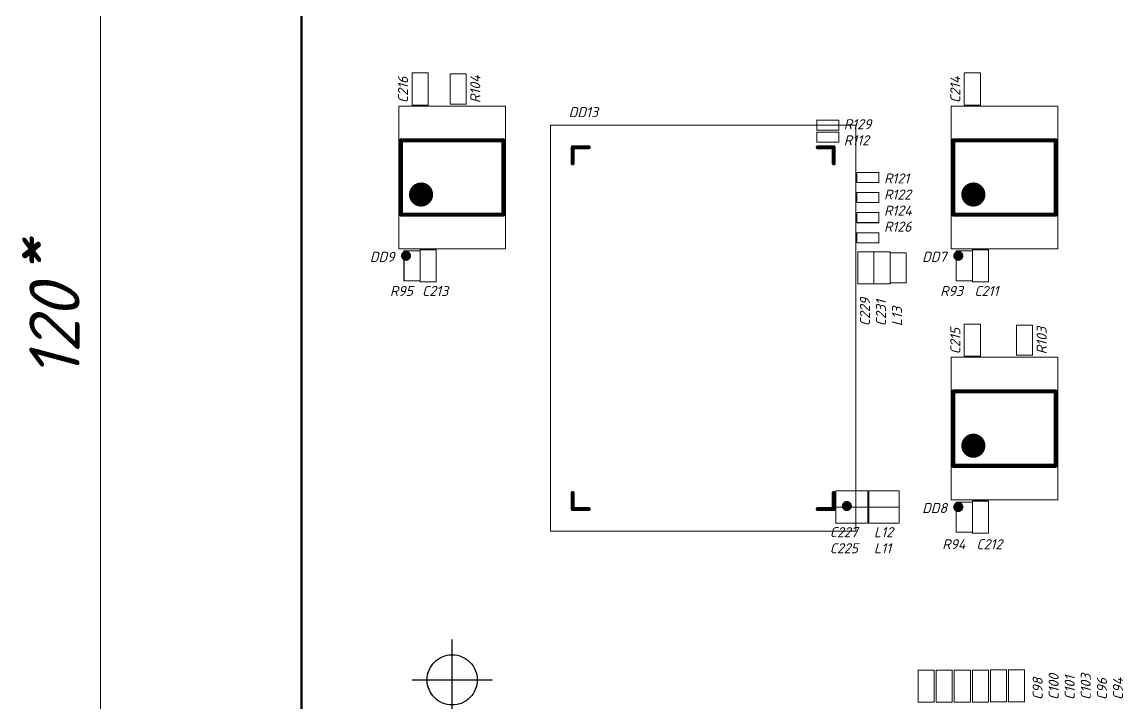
# Model space of a CAD drawing. Header units: millimetres. Extents: x 0 to 594, y 0 to 420.
# Drawn here: x 61.1 to 115.9, y 251.4 to 285.2 of the extents above; entities that cross this region are included whole.
import ezdxf

# ---------------------------------------------------------------- set-up
doc = ezdxf.new("R2010")
doc.units = ezdxf.units.MM
doc.header["$LTSCALE"] = 0.5
doc.linetypes.add('осевая', pattern=[50.8, 31.75, -6.35, 6.35, -6.35])
for name, color, linetype in [('KeepOutLayer', 6, 'Continuous'), ('Mechanical15', 82, 'Continuous'), ('TopOverlay', 2, 'Continuous')]:
    doc.layers.add(name, color=color, linetype=linetype)
doc.styles.add('2.5', font='isocpeui.ttf', dxfattribs={"height": 2.5})
doc.styles.get("Standard").update_dxf_attribs({"font": 'isocpeui.ttf', "height": 2.5})

msp = doc.modelspace()

# ---------------------------------------------------------------- linework, layer by layer
at = {"lineweight": 13}
msp.add_line((64.988, 210), (64.988, 325), dxfattribs=at)
at = {"linetype": 'осевая', "ltscale": 100}
for p, q in [((82.5, 250.5), (82.5, 254.5)), ((80.5, 252.5), (84.5, 252.5))]:
    msp.add_line(p, q, dxfattribs=at)
msp.add_circle((82.5, 252.5), 1.25, dxfattribs=at)
at = {"layer": 'KeepOutLayer', "linetype": 'Continuous', "lineweight": 50}
msp.add_line((75, 210), (75, 330), dxfattribs=at)
at = {"layer": 'Mechanical15', "linetype": 'Continuous', "lineweight": 25, "const_width": 0.05}
for points in [[(80.5, 281.1), (80.5, 282.7)], [(80.5, 282.7), (81.3, 282.7)], [(81.3, 281.1), (81.3, 282.7)], [(82.4, 282.65), (83.2, 282.65)], [(82.4, 281.15), (82.4, 282.65)], [(83.2, 281.15), (83.2, 282.65)], [(108, 281.1), (108, 282.7)], [(108, 282.7), (108.8, 282.7)], [(108.8, 281.1), (108.8, 282.7)], [(79.85, 273.95), (79.85, 281.05)], [(79.85, 281.05), (85.15, 281.05)], [(80.5, 281.1), (81.3, 281.1)], [(82.4, 281.15), (83.2, 281.15)], [(85.15, 273.95), (85.15, 281.05)], [(107.35, 273.95), (107.35, 281.05)], [(107.35, 281.05), (112.65, 281.05)], [(108, 281.1), (108.8, 281.1)], [(112.65, 273.95), (112.65, 281.05)], [(100.65, 279.85), (100.65, 280.35)], [(100.65, 280.35), (101.75, 280.35)], [(101.75, 279.85), (101.75, 280.35)], [(87.4, 259.9), (87.4, 280.1)], [(87.4, 280.1), (102.6, 280.1)], [(100.65, 279.85), (101.75, 279.85)], [(100.65, 279.25), (100.65, 279.75)], [(100.65, 279.75), (101.75, 279.75)], [(101.75, 279.25), (101.75, 279.75)], [(102.6, 259.9), (102.6, 280.1)], [(100.65, 279.25), (101.75, 279.25)], [(102.65, 277.25), (102.65, 277.75)], [(102.65, 277.75), (103.75, 277.75)], [(103.75, 277.25), (103.75, 277.75)], [(102.65, 277.25), (103.75, 277.25)], [(102.65, 276.25), (102.65, 276.75)], [(102.65, 276.75), (103.75, 276.75)], [(103.75, 276.25), (103.75, 276.75)], [(102.65, 276.25), (103.75, 276.25)], [(102.65, 275.25), (102.65, 275.75)], [(102.65, 275.75), (103.75, 275.75)], [(103.75, 275.25), (103.75, 275.75)], [(102.65, 275.25), (103.75, 275.25)], [(102.65, 274.25), (102.65, 274.75)], [(102.65, 274.75), (103.75, 274.75)], [(103.75, 274.25), (103.75, 274.75)], [(102.65, 274.25), (103.75, 274.25)], [(79.85, 273.95), (85.15, 273.95)], [(80.1, 273.85), (80.9, 273.85)], [(80.1, 272.35), (80.1, 273.85)], [(80.9, 272.3), (80.9, 273.9)], [(80.9, 273.9), (81.7, 273.9)], [(80.9, 272.35), (80.9, 273.85)], [(81.7, 272.3), (81.7, 273.9)], [(102.7, 272.2), (102.7, 273.8)], [(102.7, 273.8), (103.5, 273.8)], [(103.5, 272.2), (103.5, 273.8)], [(103.5, 273.8), (104.3, 273.8)], [(103.5, 272.2), (103.5, 273.8)], [(104.3, 272.2), (104.3, 273.8)], [(104.3, 273.75), (105.1, 273.75)], [(104.3, 272.25), (104.3, 273.75)], [(105.1, 272.25), (105.1, 273.75)], [(107.35, 273.95), (112.65, 273.95)], [(107.6, 273.85), (108.4, 273.85)], [(107.6, 272.35), (107.6, 273.85)], [(108.4, 272.3), (108.4, 273.9)], [(108.4, 273.9), (109.2, 273.9)], [(108.4, 272.35), (108.4, 273.85)], [(109.2, 272.3), (109.2, 273.9)], [(80.1, 272.35), (80.9, 272.35)], [(80.9, 272.3), (81.7, 272.3)], [(102.7, 272.2), (103.5, 272.2)], [(103.5, 272.2), (104.3, 272.2)], [(104.3, 272.25), (105.1, 272.25)], [(107.6, 272.35), (108.4, 272.35)], [(108.4, 272.3), (109.2, 272.3)], [(108, 268.6), (108, 270.2)], [(108, 270.2), (108.8, 270.2)], [(108.8, 268.6), (108.8, 270.2)], [(110.6, 270.15), (111.4, 270.15)], [(110.6, 268.65), (110.6, 270.15)], [(111.4, 268.65), (111.4, 270.15)], [(108, 268.6), (108.8, 268.6)], [(110.6, 268.65), (111.4, 268.65)], [(107.35, 261.45), (107.35, 268.55)], [(107.35, 268.55), (112.65, 268.55)], [(112.65, 261.45), (112.65, 268.55)], [(101.6, 261.9), (103.2, 261.9)], [(101.6, 261.1), (101.6, 261.9)], [(103.2, 261.1), (103.2, 261.9)], [(103.25, 261.1), (103.25, 261.9)], [(103.25, 261.9), (104.75, 261.9)], [(104.75, 261.1), (104.75, 261.9)], [(101.6, 261.1), (103.2, 261.1)], [(101.6, 261.1), (103.2, 261.1)], [(101.6, 260.3), (101.6, 261.1)], [(103.2, 260.3), (103.2, 261.1)], [(103.25, 261.1), (104.75, 261.1)], [(103.25, 260.3), (103.25, 261.1)], [(103.25, 261.1), (104.75, 261.1)], [(104.75, 260.3), (104.75, 261.1)], [(107.35, 261.45), (112.65, 261.45)], [(107.6, 261.35), (108.4, 261.35)], [(107.6, 259.85), (107.6, 261.35)], [(108.4, 259.8), (108.4, 261.4)], [(108.4, 261.4), (109.2, 261.4)], [(108.4, 259.85), (108.4, 261.35)], [(109.2, 259.8), (109.2, 261.4)], [(87.4, 259.9), (102.6, 259.9)], [(101.6, 260.3), (103.2, 260.3)], [(103.25, 260.3), (104.75, 260.3)], [(107.6, 259.85), (108.4, 259.85)], [(108.4, 259.8), (109.2, 259.8)], [(105.7, 251.39), (105.7, 252.99)], [(105.7, 252.99), (106.5, 252.99)], [(106.5, 251.39), (106.5, 252.99)], [(106.6, 251.39), (106.6, 252.99)], [(106.6, 252.99), (107.4, 252.99)], [(107.4, 251.39), (107.4, 252.99)], [(107.5, 251.39), (107.5, 252.99)], [(107.5, 252.99), (108.3, 252.99)], [(108.3, 251.39), (108.3, 252.99)], [(108.4, 251.39), (108.4, 252.99)], [(108.4, 252.99), (109.2, 252.99)], [(109.2, 251.39), (109.2, 252.99)], [(109.3, 251.4), (109.3, 253)], [(109.3, 253), (110.1, 253)], [(110.1, 251.4), (110.1, 253)], [(110.2, 251.4), (110.2, 253)], [(110.2, 253), (111, 253)], [(111, 251.4), (111, 253)], [(105.7, 251.39), (106.5, 251.39)], [(106.6, 251.39), (107.4, 251.39)], [(107.5, 251.39), (108.3, 251.39)], [(108.4, 251.39), (109.2, 251.39)], [(109.3, 251.4), (110.1, 251.4)], [(110.2, 251.4), (111, 251.4)]]:
    msp.add_lwpolyline(points, dxfattribs=at)
at = {"layer": 'Mechanical15', "linetype": 'Continuous', "lineweight": 25, "const_width": 0.025}
for points in [[(80.5, 282.688, 1), (80.5, 282.712, 1)], [(80.5, 282.688, 1), (80.5, 282.712, 1)], [(81.3, 282.688, 1), (81.3, 282.712, 1)], [(81.3, 282.688, 1), (81.3, 282.712, 1)], [(82.4, 282.637, 1), (82.4, 282.662, 1)], [(82.4, 282.637, 1), (82.4, 282.662, 1)], [(83.2, 282.637, 1), (83.2, 282.662, 1)], [(83.2, 282.637, 1), (83.2, 282.662, 1)], [(108, 282.688, 1), (108, 282.712, 1)], [(108, 282.688, 1), (108, 282.712, 1)], [(108.8, 282.688, 1), (108.8, 282.712, 1)], [(108.8, 282.688, 1), (108.8, 282.712, 1)], [(79.85, 281.037, 1), (79.85, 281.062, 1)], [(79.85, 281.037, 1), (79.85, 281.062, 1)], [(80.5, 281.088, 1), (80.5, 281.112, 1)], [(80.5, 281.088, 1), (80.5, 281.112, 1)], [(81.3, 281.088, 1), (81.3, 281.112, 1)], [(81.3, 281.088, 1), (81.3, 281.112, 1)], [(82.4, 281.137, 1), (82.4, 281.162, 1)], [(82.4, 281.137, 1), (82.4, 281.162, 1)], [(83.2, 281.137, 1), (83.2, 281.162, 1)], [(83.2, 281.137, 1), (83.2, 281.162, 1)], [(85.15, 281.037, 1), (85.15, 281.062, 1)], [(85.15, 281.037, 1), (85.15, 281.062, 1)], [(107.35, 281.037, 1), (107.35, 281.062, 1)], [(107.35, 281.037, 1), (107.35, 281.062, 1)], [(108, 281.088, 1), (108, 281.112, 1)], [(108, 281.088, 1), (108, 281.112, 1)], [(108.8, 281.088, 1), (108.8, 281.112, 1)], [(108.8, 281.088, 1), (108.8, 281.112, 1)], [(112.65, 281.037, 1), (112.65, 281.062, 1)], [(112.65, 281.037, 1), (112.65, 281.062, 1)], [(100.638, 280.35, 1), (100.662, 280.35, 1)], [(100.638, 280.35, 1), (100.662, 280.35, 1)], [(101.738, 280.35, 1), (101.762, 280.35, 1)], [(101.738, 280.35, 1), (101.762, 280.35, 1)], [(87.412, 280.1, 1), (87.388, 280.1, 1)], [(87.412, 280.1, 1), (87.388, 280.1, 1)], [(100.638, 279.85, 1), (100.662, 279.85, 1)], [(100.638, 279.85, 1), (100.662, 279.85, 1)], [(100.638, 279.75, 1), (100.662, 279.75, 1)], [(100.638, 279.75, 1), (100.662, 279.75, 1)], [(101.738, 279.85, 1), (101.762, 279.85, 1)], [(101.738, 279.85, 1), (101.762, 279.85, 1)], [(101.738, 279.75, 1), (101.762, 279.75, 1)], [(101.738, 279.75, 1), (101.762, 279.75, 1)], [(102.613, 280.1, 1), (102.588, 280.1, 1)], [(102.613, 280.1, 1), (102.588, 280.1, 1)], [(100.638, 279.25, 1), (100.662, 279.25, 1)], [(100.638, 279.25, 1), (100.662, 279.25, 1)], [(101.738, 279.25, 1), (101.762, 279.25, 1)], [(101.738, 279.25, 1), (101.762, 279.25, 1)], [(102.637, 277.75, 1), (102.662, 277.75, 1)], [(102.637, 277.75, 1), (102.662, 277.75, 1)], [(103.737, 277.75, 1), (103.762, 277.75, 1)], [(103.737, 277.75, 1), (103.762, 277.75, 1)], [(102.637, 277.25, 1), (102.662, 277.25, 1)], [(102.637, 277.25, 1), (102.662, 277.25, 1)], [(103.737, 277.25, 1), (103.762, 277.25, 1)], [(103.737, 277.25, 1), (103.762, 277.25, 1)], [(102.637, 276.75, 1), (102.662, 276.75, 1)], [(102.637, 276.75, 1), (102.662, 276.75, 1)], [(103.737, 276.75, 1), (103.762, 276.75, 1)], [(103.737, 276.75, 1), (103.762, 276.75, 1)], [(102.637, 276.25, 1), (102.662, 276.25, 1)], [(102.637, 276.25, 1), (102.662, 276.25, 1)], [(102.637, 275.75, 1), (102.662, 275.75, 1)], [(102.637, 275.75, 1), (102.662, 275.75, 1)], [(103.737, 276.25, 1), (103.762, 276.25, 1)], [(103.737, 276.25, 1), (103.762, 276.25, 1)], [(103.737, 275.75, 1), (103.762, 275.75, 1)], [(103.737, 275.75, 1), (103.762, 275.75, 1)], [(102.637, 275.25, 1), (102.662, 275.25, 1)], [(102.637, 275.25, 1), (102.662, 275.25, 1)], [(103.737, 275.25, 1), (103.762, 275.25, 1)], [(103.737, 275.25, 1), (103.762, 275.25, 1)], [(102.637, 274.75, 1), (102.662, 274.75, 1)], [(102.637, 274.75, 1), (102.662, 274.75, 1)], [(103.737, 274.75, 1), (103.762, 274.75, 1)], [(103.737, 274.75, 1), (103.762, 274.75, 1)], [(102.637, 274.25, 1), (102.662, 274.25, 1)], [(102.637, 274.25, 1), (102.662, 274.25, 1)], [(103.737, 274.25, 1), (103.762, 274.25, 1)], [(103.737, 274.25, 1), (103.762, 274.25, 1)], [(79.85, 273.937, 1), (79.85, 273.962, 1)], [(79.85, 273.937, 1), (79.85, 273.962, 1)], [(80.1, 273.837, 1), (80.1, 273.862, 1)], [(80.1, 273.837, 1), (80.1, 273.862, 1)], [(80.9, 273.912, 1), (80.9, 273.887, 1)], [(80.9, 273.912, 1), (80.9, 273.887, 1)], [(80.9, 273.837, 1), (80.9, 273.862, 1)], [(80.9, 273.837, 1), (80.9, 273.862, 1)], [(81.7, 273.912, 1), (81.7, 273.887, 1)], [(81.7, 273.912, 1), (81.7, 273.887, 1)], [(85.15, 273.937, 1), (85.15, 273.962, 1)], [(85.15, 273.937, 1), (85.15, 273.962, 1)], [(102.7, 273.787, 1), (102.7, 273.812, 1)], [(102.7, 273.787, 1), (102.7, 273.812, 1)], [(103.5, 273.787, 1), (103.5, 273.812, 1)], [(103.5, 273.787, 1), (103.5, 273.812, 1)], [(103.5, 273.787, 1), (103.5, 273.812, 1)], [(103.5, 273.787, 1), (103.5, 273.812, 1)], [(104.3, 273.787, 1), (104.3, 273.812, 1)], [(104.3, 273.787, 1), (104.3, 273.812, 1)], [(104.3, 273.738, 1), (104.3, 273.762, 1)], [(104.3, 273.738, 1), (104.3, 273.762, 1)], [(105.1, 273.738, 1), (105.1, 273.762, 1)], [(105.1, 273.738, 1), (105.1, 273.762, 1)], [(107.35, 273.937, 1), (107.35, 273.962, 1)], [(107.35, 273.937, 1), (107.35, 273.962, 1)], [(107.6, 273.837, 1), (107.6, 273.862, 1)], [(107.6, 273.837, 1), (107.6, 273.862, 1)], [(108.4, 273.912, 1), (108.4, 273.887, 1)], [(108.4, 273.912, 1), (108.4, 273.887, 1)], [(108.4, 273.837, 1), (108.4, 273.862, 1)], [(108.4, 273.837, 1), (108.4, 273.862, 1)], [(109.2, 273.912, 1), (109.2, 273.887, 1)], [(109.2, 273.912, 1), (109.2, 273.887, 1)], [(112.65, 273.937, 1), (112.65, 273.962, 1)], [(112.65, 273.937, 1), (112.65, 273.962, 1)], [(80.1, 272.337, 1), (80.1, 272.362, 1)], [(80.1, 272.337, 1), (80.1, 272.362, 1)], [(80.9, 272.337, 1), (80.9, 272.362, 1)], [(80.9, 272.337, 1), (80.9, 272.362, 1)], [(80.9, 272.312, 1), (80.9, 272.287, 1)], [(80.9, 272.312, 1), (80.9, 272.287, 1)], [(81.7, 272.312, 1), (81.7, 272.287, 1)], [(81.7, 272.312, 1), (81.7, 272.287, 1)], [(102.7, 272.188, 1), (102.7, 272.212, 1)], [(102.7, 272.188, 1), (102.7, 272.212, 1)], [(103.5, 272.188, 1), (103.5, 272.212, 1)], [(103.5, 272.188, 1), (103.5, 272.212, 1)], [(103.5, 272.188, 1), (103.5, 272.212, 1)], [(103.5, 272.188, 1), (103.5, 272.212, 1)], [(104.3, 272.238, 1), (104.3, 272.262, 1)], [(104.3, 272.238, 1), (104.3, 272.262, 1)], [(104.3, 272.188, 1), (104.3, 272.212, 1)], [(104.3, 272.188, 1), (104.3, 272.212, 1)], [(105.1, 272.238, 1), (105.1, 272.262, 1)], [(105.1, 272.238, 1), (105.1, 272.262, 1)], [(107.6, 272.337, 1), (107.6, 272.362, 1)], [(107.6, 272.337, 1), (107.6, 272.362, 1)], [(108.4, 272.337, 1), (108.4, 272.362, 1)], [(108.4, 272.337, 1), (108.4, 272.362, 1)], [(108.4, 272.312, 1), (108.4, 272.287, 1)], [(108.4, 272.312, 1), (108.4, 272.287, 1)], [(109.2, 272.312, 1), (109.2, 272.287, 1)], [(109.2, 272.312, 1), (109.2, 272.287, 1)], [(108, 270.187, 1), (108, 270.212, 1)], [(108, 270.187, 1), (108, 270.212, 1)], [(108.8, 270.187, 1), (108.8, 270.212, 1)], [(108.8, 270.187, 1), (108.8, 270.212, 1)], [(110.6, 270.137, 1), (110.6, 270.162, 1)], [(110.6, 270.137, 1), (110.6, 270.162, 1)], [(111.4, 270.137, 1), (111.4, 270.162, 1)], [(111.4, 270.137, 1), (111.4, 270.162, 1)], [(108, 268.588, 1), (108, 268.612, 1)], [(108, 268.588, 1), (108, 268.612, 1)], [(108.8, 268.588, 1), (108.8, 268.612, 1)], [(108.8, 268.588, 1), (108.8, 268.612, 1)], [(110.6, 268.637, 1), (110.6, 268.662, 1)], [(110.6, 268.637, 1), (110.6, 268.662, 1)], [(111.4, 268.637, 1), (111.4, 268.662, 1)], [(111.4, 268.637, 1), (111.4, 268.662, 1)], [(107.35, 268.537, 1), (107.35, 268.562, 1)], [(107.35, 268.537, 1), (107.35, 268.562, 1)], [(112.65, 268.537, 1), (112.65, 268.562, 1)], [(112.65, 268.537, 1), (112.65, 268.562, 1)], [(101.612, 261.9, 1), (101.588, 261.9, 1)], [(101.612, 261.9, 1), (101.588, 261.9, 1)], [(103.212, 261.9, 1), (103.188, 261.9, 1)], [(103.212, 261.9, 1), (103.188, 261.9, 1)], [(103.238, 261.9, 1), (103.263, 261.9, 1)], [(103.238, 261.9, 1), (103.263, 261.9, 1)], [(104.738, 261.9, 1), (104.763, 261.9, 1)], [(104.738, 261.9, 1), (104.763, 261.9, 1)], [(101.612, 261.1, 1), (101.588, 261.1, 1)], [(101.612, 261.1, 1), (101.588, 261.1, 1)], [(101.612, 261.1, 1), (101.588, 261.1, 1)], [(101.612, 261.1, 1), (101.588, 261.1, 1)], [(103.212, 261.1, 1), (103.188, 261.1, 1)], [(103.212, 261.1, 1), (103.188, 261.1, 1)], [(103.212, 261.1, 1), (103.188, 261.1, 1)], [(103.212, 261.1, 1), (103.188, 261.1, 1)], [(103.238, 261.1, 1), (103.263, 261.1, 1)], [(103.238, 261.1, 1), (103.263, 261.1, 1)], [(103.238, 261.1, 1), (103.263, 261.1, 1)], [(103.238, 261.1, 1), (103.263, 261.1, 1)], [(104.738, 261.1, 1), (104.763, 261.1, 1)], [(104.738, 261.1, 1), (104.763, 261.1, 1)], [(104.738, 261.1, 1), (104.763, 261.1, 1)], [(104.738, 261.1, 1), (104.763, 261.1, 1)], [(107.35, 261.437, 1), (107.35, 261.462, 1)], [(107.35, 261.437, 1), (107.35, 261.462, 1)], [(107.6, 261.337, 1), (107.6, 261.362, 1)], [(107.6, 261.337, 1), (107.6, 261.362, 1)], [(108.4, 261.412, 1), (108.4, 261.387, 1)], [(108.4, 261.412, 1), (108.4, 261.387, 1)], [(108.4, 261.337, 1), (108.4, 261.362, 1)], [(108.4, 261.337, 1), (108.4, 261.362, 1)], [(109.2, 261.412, 1), (109.2, 261.387, 1)], [(109.2, 261.412, 1), (109.2, 261.387, 1)], [(112.65, 261.437, 1), (112.65, 261.462, 1)], [(112.65, 261.437, 1), (112.65, 261.462, 1)], [(87.412, 259.9, 1), (87.388, 259.9, 1)], [(87.412, 259.9, 1), (87.388, 259.9, 1)], [(101.612, 260.3, 1), (101.588, 260.3, 1)], [(101.612, 260.3, 1), (101.588, 260.3, 1)], [(102.613, 259.9, 1), (102.588, 259.9, 1)], [(102.613, 259.9, 1), (102.588, 259.9, 1)], [(103.212, 260.3, 1), (103.188, 260.3, 1)], [(103.212, 260.3, 1), (103.188, 260.3, 1)], [(103.238, 260.3, 1), (103.263, 260.3, 1)], [(103.238, 260.3, 1), (103.263, 260.3, 1)], [(104.738, 260.3, 1), (104.763, 260.3, 1)], [(104.738, 260.3, 1), (104.763, 260.3, 1)], [(107.6, 259.837, 1), (107.6, 259.862, 1)], [(107.6, 259.837, 1), (107.6, 259.862, 1)], [(108.4, 259.837, 1), (108.4, 259.862, 1)], [(108.4, 259.837, 1), (108.4, 259.862, 1)], [(108.4, 259.812, 1), (108.4, 259.787, 1)], [(108.4, 259.812, 1), (108.4, 259.787, 1)], [(109.2, 259.812, 1), (109.2, 259.787, 1)], [(109.2, 259.812, 1), (109.2, 259.787, 1)], [(105.7, 252.978, 1), (105.7, 253.002, 1)], [(105.7, 252.978, 1), (105.7, 253.002, 1)], [(106.5, 252.978, 1), (106.5, 253.002, 1)], [(106.5, 252.978, 1), (106.5, 253.002, 1)], [(106.6, 252.978, 1), (106.6, 253.002, 1)], [(106.6, 252.978, 1), (106.6, 253.002, 1)], [(107.4, 252.978, 1), (107.4, 253.002, 1)], [(107.4, 252.978, 1), (107.4, 253.002, 1)], [(107.5, 252.978, 1), (107.5, 253.002, 1)], [(107.5, 252.978, 1), (107.5, 253.002, 1)], [(108.3, 252.978, 1), (108.3, 253.002, 1)], [(108.3, 252.978, 1), (108.3, 253.002, 1)], [(108.4, 252.978, 1), (108.4, 253.002, 1)], [(108.4, 252.978, 1), (108.4, 253.002, 1)], [(109.2, 252.978, 1), (109.2, 253.002, 1)], [(109.2, 252.978, 1), (109.2, 253.002, 1)], [(109.3, 252.988, 1), (109.3, 253.012, 1)], [(109.3, 252.988, 1), (109.3, 253.012, 1)], [(110.1, 252.988, 1), (110.1, 253.012, 1)], [(110.1, 252.988, 1), (110.1, 253.012, 1)], [(110.2, 252.988, 1), (110.2, 253.012, 1)], [(110.2, 252.988, 1), (110.2, 253.012, 1)], [(111, 252.988, 1), (111, 253.012, 1)], [(111, 252.988, 1), (111, 253.012, 1)], [(105.7, 251.378, 1), (105.7, 251.403, 1)], [(105.7, 251.378, 1), (105.7, 251.403, 1)], [(106.5, 251.378, 1), (106.5, 251.403, 1)], [(106.5, 251.378, 1), (106.5, 251.403, 1)], [(106.6, 251.378, 1), (106.6, 251.403, 1)], [(106.6, 251.378, 1), (106.6, 251.403, 1)], [(107.4, 251.378, 1), (107.4, 251.403, 1)], [(107.4, 251.378, 1), (107.4, 251.403, 1)], [(107.5, 251.378, 1), (107.5, 251.403, 1)], [(107.5, 251.378, 1), (107.5, 251.403, 1)], [(108.3, 251.378, 1), (108.3, 251.403, 1)], [(108.3, 251.378, 1), (108.3, 251.403, 1)], [(108.4, 251.378, 1), (108.4, 251.403, 1)], [(108.4, 251.378, 1), (108.4, 251.403, 1)], [(109.2, 251.378, 1), (109.2, 251.403, 1)], [(109.2, 251.378, 1), (109.2, 251.403, 1)], [(109.3, 251.388, 1), (109.3, 251.413, 1)], [(109.3, 251.388, 1), (109.3, 251.413, 1)], [(110.1, 251.388, 1), (110.1, 251.413, 1)], [(110.1, 251.388, 1), (110.1, 251.413, 1)], [(110.2, 251.388, 1), (110.2, 251.413, 1)], [(110.2, 251.388, 1), (110.2, 251.413, 1)], [(111, 251.388, 1), (111, 251.413, 1)], [(111, 251.388, 1), (111, 251.413, 1)]]:
    msp.add_lwpolyline(points, format="xyb", close=True, dxfattribs=at)
at = {"layer": 'TopOverlay', "const_width": 0.2}
for points in [[(79.95, 275.65), (79.95, 279.35)], [(79.95, 279.35), (85.05, 279.35)], [(85.05, 275.65), (85.05, 279.35)], [(88.5, 278.2), (88.5, 279)], [(88.5, 279), (89.3, 279)], [(100.7, 279), (101.5, 279)], [(101.5, 278.2), (101.5, 279)], [(107.45, 275.65), (107.45, 279.35)], [(107.45, 279.35), (112.55, 279.35)], [(112.55, 275.65), (112.55, 279.35)], [(79.95, 275.65), (85.05, 275.65)], [(107.45, 275.65), (112.55, 275.65)], [(107.45, 263.15), (107.45, 266.85)], [(107.45, 266.85), (112.55, 266.85)], [(112.55, 263.15), (112.55, 266.85)], [(107.45, 263.15), (112.55, 263.15)], [(88.5, 261), (88.5, 261.8)], [(101.5, 261), (101.5, 261.8)], [(88.5, 261), (89.3, 261)], [(100.7, 261), (101.5, 261)]]:
    msp.add_lwpolyline(points, dxfattribs=at)
at = {"layer": 'TopOverlay'}
for points, const_width in [([(79.95, 279.3, 1), (79.95, 279.4, 1)], 0.1), ([(79.95, 279.3, 1), (79.95, 279.4, 1)], 0.1), ([(85.05, 279.3, 1), (85.05, 279.4, 1)], 0.1), ([(85.05, 279.3, 1), (85.05, 279.4, 1)], 0.1), ([(88.55, 279, 1), (88.45, 279, 1)], 0.1), ([(88.55, 279, 1), (88.45, 279, 1)], 0.1), ([(89.35, 279, 1), (89.25, 279, 1)], 0.1), ([(100.75, 279, 1), (100.65, 279, 1)], 0.1), ([(101.55, 279, 1), (101.45, 279, 1)], 0.1), ([(101.55, 279, 1), (101.45, 279, 1)], 0.1), ([(107.45, 279.3, 1), (107.45, 279.4, 1)], 0.1), ([(107.45, 279.3, 1), (107.45, 279.4, 1)], 0.1), ([(112.55, 279.3, 1), (112.55, 279.4, 1)], 0.1), ([(112.55, 279.3, 1), (112.55, 279.4, 1)], 0.1), ([(88.55, 278.2, 1), (88.45, 278.2, 1)], 0.1), ([(101.55, 278.2, 1), (101.45, 278.2, 1)], 0.1), ([(80.95, 276.95, 1), (80.95, 276.35, 1)], 0.6), ([(80.95, 276.8, 1), (80.95, 277.1, 1)], 0.3), ([(108.45, 276.95, 1), (108.45, 276.35, 1)], 0.6), ([(108.45, 276.8, 1), (108.45, 277.1, 1)], 0.3), ([(80.95, 276.2, 1), (80.95, 276.5, 1)], 0.3), ([(108.45, 276.2, 1), (108.45, 276.5, 1)], 0.3), ([(79.95, 275.6, 1), (79.95, 275.7, 1)], 0.1), ([(79.95, 275.6, 1), (79.95, 275.7, 1)], 0.1), ([(85.05, 275.6, 1), (85.05, 275.7, 1)], 0.1), ([(85.05, 275.6, 1), (85.05, 275.7, 1)], 0.1), ([(107.45, 275.6, 1), (107.45, 275.7, 1)], 0.1), ([(107.45, 275.6, 1), (107.45, 275.7, 1)], 0.1), ([(112.55, 275.6, 1), (112.55, 275.7, 1)], 0.1), ([(112.55, 275.6, 1), (112.55, 275.7, 1)], 0.1), ([(80.2, 273.725, 1), (80.2, 273.475, 1)], 0.25), ([(80.2, 273.662, 1), (80.2, 273.787, 1)], 0.125), ([(80.2, 273.412, 1), (80.2, 273.537, 1)], 0.125), ([(107.7, 273.725, 1), (107.7, 273.475, 1)], 0.25), ([(107.7, 273.662, 1), (107.7, 273.787, 1)], 0.125), ([(107.7, 273.412, 1), (107.7, 273.537, 1)], 0.125), ([(107.45, 266.8, 1), (107.45, 266.9, 1)], 0.1), ([(107.45, 266.8, 1), (107.45, 266.9, 1)], 0.1), ([(112.55, 266.8, 1), (112.55, 266.9, 1)], 0.1), ([(112.55, 266.8, 1), (112.55, 266.9, 1)], 0.1), ([(108.45, 264.45, 1), (108.45, 263.85, 1)], 0.6), ([(108.45, 264.3, 1), (108.45, 264.6, 1)], 0.3), ([(108.45, 263.7, 1), (108.45, 264, 1)], 0.3), ([(107.45, 263.1, 1), (107.45, 263.2, 1)], 0.1), ([(107.45, 263.1, 1), (107.45, 263.2, 1)], 0.1), ([(112.55, 263.1, 1), (112.55, 263.2, 1)], 0.1), ([(112.55, 263.1, 1), (112.55, 263.2, 1)], 0.1), ([(88.55, 261.8, 1), (88.45, 261.8, 1)], 0.1), ([(101.55, 261.8, 1), (101.45, 261.8, 1)], 0.1), ([(88.55, 261, 1), (88.45, 261, 1)], 0.1), ([(88.55, 261, 1), (88.45, 261, 1)], 0.1), ([(89.35, 261, 1), (89.25, 261, 1)], 0.1), ([(100.75, 261, 1), (100.65, 261, 1)], 0.1), ([(101.55, 261, 1), (101.45, 261, 1)], 0.1), ([(101.55, 261, 1), (101.45, 261, 1)], 0.1), ([(102.025, 261.15, 1), (102.275, 261.15, 1)], 0.25), ([(102.087, 261.15, 1), (101.962, 261.15, 1)], 0.125), ([(102.337, 261.15, 1), (102.213, 261.15, 1)], 0.125), ([(107.7, 261.225, 1), (107.7, 260.975, 1)], 0.25), ([(107.7, 261.162, 1), (107.7, 261.287, 1)], 0.125), ([(107.7, 260.912, 1), (107.7, 261.037, 1)], 0.125)]:
    msp.add_lwpolyline(points, format="xyb", close=True, dxfattribs=dict(at, const_width=const_width))

# ---------------------------------------------------------------- texts
at = {"linetype": 'осевая', "ltscale": 100, "style": '2.5'}
for s, p in [('*', (62.547, 272.783)), ('120', (63.946, 267.5))]:
    msp.add_text(s, height=2.5, rotation=90, dxfattribs=at).set_placement(p)
at = {"layer": 'TopOverlay'}
for s, p in [('C216', (80.3, 281.2)), ('R104', (83.9, 281.2)), ('C214', (107.8, 281.2)), ('C229', (103.3, 270.1)), ('C231', (104.1, 270.1)), ('L13', (104.9, 270.1)), ('C215', (107.8, 268.7)), ('R103', (112.1, 268.7)), ('C100', (112.7, 251.5)), ('C101', (113.5, 251.5)), ('C103', (114.3, 251.5)), ('C98', (111.9, 251.5)), ('C96', (115.1, 251.5)), ('C94', (115.9, 251.5))]:
    msp.add_text(s, height=0.5, rotation=90, dxfattribs=at).set_placement(p)
for s, p in [('DD13', (88.3, 280.5)), ('R129', (102, 279.9)), ('R112', (102, 279.1)), ('R121', (104, 277.2)), ('R122', (104, 276.4)), ('R124', (104, 275.6)), ('R126', (104, 274.8)), ('DD9', (78.4, 273.3)), ('DD7', (105.9, 273.3)), ('R95', (79.4, 271.6)), ('C213', (81, 271.6)), ('R93', (106.8, 271.6)), ('C211', (108.5, 271.6)), ('DD8', (105.9, 260.8)), ('C227', (101.3, 259.6)), ('L12', (103.5, 259.6)), ('C225', (101.3, 258.8)), ('L11', (103.5, 258.8)), ('R94', (106.9, 259)), ('C212', (108.6, 259))]:
    msp.add_text(s, height=0.5, dxfattribs=at).set_placement(p)

doc.saveas('drawing.dxf')
